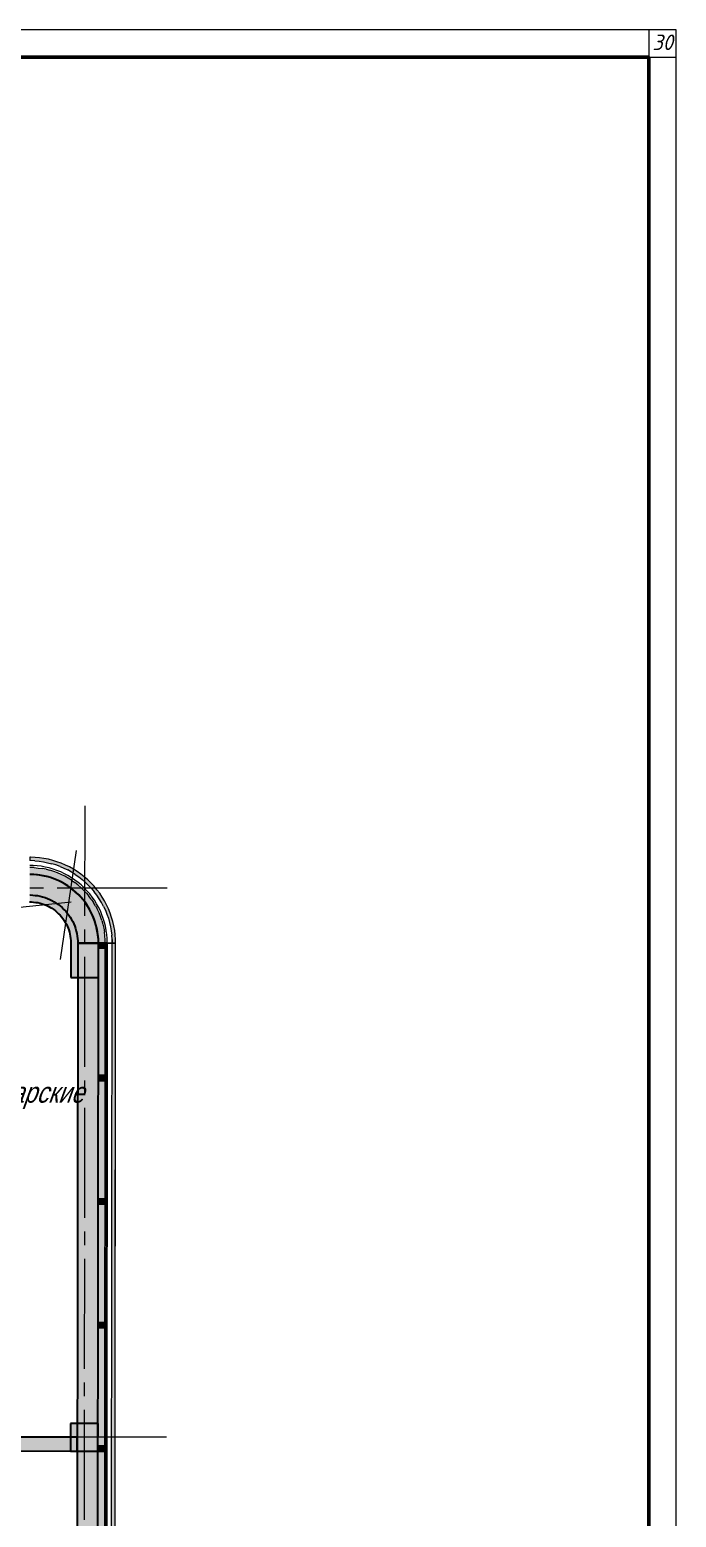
# Model space of a CAD drawing. Header units: millimetres. Extents: x 1949 to 134543, y 1145 to 48705.
# Drawn here: x 129837 to 134543, y 37869 to 48705 of the extents above; entities that cross this region are included whole.
import ezdxf

# ---------------------------------------------------------------- set-up
doc = ezdxf.new("R2010")
doc.units = ezdxf.units.MM
doc.linetypes.add('LTYPE_5', pattern=[1100, 800, -100, 100, -100])
doc.linetypes.add('штриховая', pattern=[0.75, 0.5, -0.25])
for name, color, linetype, lineweight, true_color in [('STANDARD', 18, 'Continuous', 25, 0x000000), ('Общий01', 18, 'Continuous', 13, 0x000000), ('Общий02', 18, 'Continuous', 18, 0x000000), ('Стена', 18, 'Continuous', 50, 0x000000)]:
    doc.layers.add(name, color=color, linetype=linetype, lineweight=lineweight, true_color=true_color)
doc.layers.add('АГПТ', color=7, linetype='Continuous')
doc.styles.add('ARIALUNICODEMS', font='ARIALUNI.ttf')
doc.styles.add('GOST-2.304_Type-B_italic', font='GOST_Common Italic.ttf')

# ---------------------------------------------------------------- blocks, each defined once
blk = doc.blocks.new('*U221')
at = {"lineweight": 0}
blk.add_lwpolyline([(-836, -5), (5, -5), (5, 1184), (-836, 1184)], close=True, dxfattribs=at)
at = {"color": 0, "linetype": 'Continuous', "lineweight": 50}
blk.add_lwpolyline([(-816, 1179), (0, 1179), (0, 0), (-816, 0)], close=True, dxfattribs=at)

msp = doc.modelspace()

# ---------------------------------------------------------------- hatches: boundary and pattern name
at = {"layer": 'Общий01', "linetype": 'Continuous', "lineweight": 5}
for points in [[(129837, 42652), (129842, 42652), (129873, 42651), (129905, 42648), (129936, 42644), (129967, 42637), (129997, 42630), (130027, 42621), (130057, 42610), (130086, 42598), (130114, 42584), (130141, 42569), (130168, 42552), (130194, 42534), (130218, 42514), (130242, 42494), (130265, 42472), (130286, 42449), (130306, 42425), (130325, 42400), (130343, 42374), (130359, 42347), (130374, 42319), (130387, 42291), (130399, 42261), (130409, 42232), (130417, 42201), (130425, 42171), (130430, 42140), (130434, 42109), (130436, 42077), (130436, 42051), (130461, 42051), (130461, 42078), (130459, 42111), (130455, 42144), (130449, 42176), (130442, 42208), (130433, 42239), (130422, 42270), (130410, 42300), (130396, 42330), (130381, 42359), (130364, 42387), (130346, 42414), (130326, 42440), (130305, 42466), (130283, 42489), (130259, 42512), (130234, 42534), (130209, 42554), (130182, 42573), (130154, 42590), (130125, 42606), (130096, 42620), (130066, 42633), (130035, 42644), (130004, 42654), (129972, 42662), (129940, 42668), (129908, 42673), (129875, 42676), (129842, 42677), (129837, 42677)], [(129837, 42552), (129841, 42552), (129867, 42551), (129893, 42549), (129919, 42545), (129945, 42540), (129970, 42533), (129995, 42526), (130020, 42517), (130044, 42507), (130068, 42495), (130090, 42482), (130113, 42468), (130134, 42453), (130155, 42437), (130174, 42420), (130193, 42402), (130211, 42383), (130228, 42363), (130244, 42342), (130258, 42320), (130272, 42298), (130284, 42274), (130295, 42251), (130305, 42226), (130313, 42202), (130321, 42176), (130326, 42151), (130331, 42125), (130334, 42099), (130336, 42073), (130336, 42051), (130386, 42051), (130386, 42075), (130384, 42104), (130380, 42133), (130376, 42161), (130369, 42189), (130361, 42217), (130352, 42244), (130341, 42271), (130329, 42297), (130315, 42322), (130301, 42347), (130284, 42371), (130267, 42394), (130249, 42416), (130229, 42437), (130208, 42457), (130187, 42476), (130164, 42494), (130140, 42510), (130116, 42525), (130091, 42539), (130065, 42552), (130038, 42563), (130011, 42573), (129984, 42582), (129956, 42589), (129928, 42594), (129899, 42598), (129870, 42601), (129842, 42602), (129837, 42602)], [(130336, 42051), (130336, 42056), (130336, 42082), (130333, 42108), (130330, 42134), (130325, 42159), (130318, 42185), (130311, 42210), (130306, 42222), (130302, 42235), (130292, 42259), (130280, 42282), (130267, 42305), (130254, 42327), (130239, 42349), (130222, 42369), (130205, 42389), (130187, 42408), (130168, 42426), (130148, 42443), (130127, 42459), (130105, 42473), (130083, 42487), (130060, 42499), (130036, 42510), (130012, 42520), (129987, 42529), (129962, 42536), (129936, 42542), (129911, 42546), (129885, 42549), (129858, 42551), (129837, 42552), (129836, 42352), (129850, 42351), (129865, 42350), (129881, 42348), (129896, 42346), (129912, 42342), (129927, 42338), (129942, 42333), (129956, 42327), (129970, 42320), (129984, 42313), (129998, 42305), (130011, 42296), (130023, 42286), (130035, 42276), (130047, 42265), (130058, 42254), (130068, 42242), (130078, 42230), (130087, 42217), (130095, 42204), (130103, 42190), (130109, 42176), (130116, 42161), (130118, 42154), (130121, 42147), (130126, 42132), (130129, 42116), (130132, 42101), (130134, 42085), (130136, 42070), (130136, 42054), (130136, 42051)], [(129837, 42402), (129840, 42402), (129858, 42401), (129876, 42399), (129894, 42397), (129912, 42393), (129930, 42389), (129948, 42384), (129965, 42377), (129982, 42370), (129998, 42362), (130014, 42353), (130030, 42343), (130045, 42333), (130059, 42322), (130073, 42310), (130086, 42297), (130099, 42283), (130110, 42269), (130121, 42255), (130132, 42240), (130141, 42224), (130150, 42208), (130157, 42191), (130164, 42174), (130170, 42157), (130175, 42139), (130179, 42121), (130183, 42103), (130185, 42085), (130186, 42067), (130186, 42051), (130336, 42051), (130336, 42073), (130334, 42099), (130331, 42125), (130326, 42151), (130321, 42176), (130313, 42202), (130305, 42226), (130295, 42251), (130284, 42274), (130272, 42298), (130258, 42320), (130244, 42342), (130228, 42363), (130211, 42383), (130193, 42402), (130174, 42420), (130155, 42437), (130134, 42453), (130113, 42468), (130090, 42482), (130068, 42495), (130044, 42507), (130020, 42517), (129995, 42526), (129970, 42533), (129945, 42540), (129919, 42545), (129893, 42549), (129867, 42551), (129841, 42552), (129837, 42552)], [(130136, 42051), (130136, 41801), (130336, 41801), (130336, 42051)], [(130186, 42051), (130173, 24851), (130323, 24851), (130336, 42051)], [(130336, 42051), (130323, 24851), (130373, 24851), (130386, 42051)], [(130436, 42051), (130423, 24851), (130448, 24851), (130461, 42051)], [(130133, 38351), (130333, 38351), (130334, 38551), (130134, 38551)]]:
    msp.add_hatch(color=252, dxfattribs=at).paths.add_polyline_path(points)
at = {"layer": 'Общий02', "linetype": 'Continuous', "lineweight": 5}
for points in [[(130336, 42051), (130336, 42016), (130401, 42016), (130401, 42051)], [(130336, 41086), (130335, 41051), (130400, 41051), (130401, 41086)], [(130335, 40186), (130335, 40151), (130400, 40151), (130400, 40186)], [(130334, 39286), (130334, 39251), (130399, 39251), (130399, 39286)], [(130333, 38386), (130333, 38351), (130398, 38351), (130398, 38386)]]:
    msp.add_hatch(color=252, dxfattribs=at).paths.add_polyline_path(points)
at = {"layer": 'Стена', "linetype": 'Continuous', "lineweight": 5}
msp.add_hatch(color=252, dxfattribs=at).paths.add_polyline_path([(130183, 38451), (126333, 38454), (126333, 38354), (130183, 38351)])

# ---------------------------------------------------------------- linework, layer by layer
at = {"layer": 'STANDARD', "color": 252, "linetype": 'Continuous', "lineweight": 5}
msp.add_line((121970, 41521), (130137, 42351), dxfattribs=at)
at = {"layer": 'АГПТ', "lineweight": 15}
msp.add_lwpolyline([(134343, 48505), (134543, 48505), (134543, 48705), (134343, 48705)], close=True, dxfattribs=at)
at = {"layer": 'Общий01', "color": 252, "linetype": 'LTYPE_5', "lineweight": 5}
for p, q in [((130237, 43051), (130211, 9551)), ((130837, 42451), (103017, 42473)), ((130833, 38451), (103013, 38473))]:
    msp.add_line(p, q, dxfattribs=at)
at = {"layer": 'Общий01', "color": 252, "linetype": 'Continuous', "lineweight": 13}
for p, q in [((129842, 42677), (129837, 42677)), ((129837, 42677), (129837, 42677)), ((129837, 42677), (129837, 42652)), ((129842, 42652), (129837, 42652)), ((129842, 42602), (129837, 42602)), ((129875, 42676), (129842, 42677)), ((129873, 42651), (129842, 42652)), ((129870, 42601), (129842, 42602)), ((129870, 42601), (129899, 42598)), ((129873, 42651), (129905, 42648)), ((129908, 42673), (129875, 42676)), ((129899, 42598), (129928, 42594)), ((129905, 42648), (129936, 42644)), ((129940, 42668), (129908, 42673)), ((129956, 42589), (129928, 42594)), ((129936, 42644), (129967, 42637)), ((129972, 42662), (129940, 42668)), ((129956, 42589), (129984, 42582)), ((129967, 42637), (129997, 42630)), ((130004, 42654), (129972, 42662)), ((130027, 42621), (129997, 42630)), ((130035, 42644), (130004, 42654)), ((130057, 42610), (130027, 42621)), ((130066, 42633), (130035, 42644)), ((130057, 42610), (130086, 42598)), ((130096, 42620), (130066, 42633)), ((130086, 42598), (130114, 42584)), ((130125, 42606), (130096, 42620)), ((130154, 42590), (130125, 42606)), ((130182, 42573), (130154, 42590)), ((129837, 42552), (129841, 42552)), ((129841, 42552), (129867, 42551)), ((129867, 42551), (129893, 42549)), ((129893, 42549), (129919, 42545)), ((129919, 42545), (129945, 42540)), ((129945, 42540), (129970, 42533)), ((129970, 42533), (129995, 42526)), ((130011, 42573), (129984, 42582)), ((129995, 42526), (130020, 42517)), ((130038, 42563), (130011, 42573)), ((130020, 42517), (130044, 42507)), ((130065, 42552), (130038, 42563)), ((130044, 42507), (130068, 42495)), ((130091, 42539), (130065, 42552)), ((130068, 42495), (130090, 42482)), ((130090, 42482), (130113, 42468)), ((130116, 42525), (130091, 42539)), ((130141, 42569), (130114, 42584)), ((130140, 42510), (130116, 42525)), ((130140, 42510), (130164, 42494)), ((130168, 42552), (130141, 42569)), ((130187, 42476), (130164, 42494)), ((130168, 42552), (130194, 42534)), ((130209, 42554), (130182, 42573)), ((130194, 42534), (130218, 42514)), ((130234, 42534), (130209, 42554)), ((130218, 42514), (130242, 42494)), ((130259, 42512), (130234, 42534)), ((130265, 42472), (130242, 42494)), ((130283, 42489), (130259, 42512)), ((130305, 42466), (130283, 42489)), ((130113, 42468), (130134, 42453)), ((130134, 42453), (130155, 42437)), ((130155, 42437), (130174, 42420)), ((130174, 42420), (130193, 42402)), ((130187, 42476), (130208, 42457)), ((130193, 42402), (130211, 42383)), ((130208, 42457), (130229, 42437)), ((130211, 42383), (130228, 42363)), ((130229, 42437), (130249, 42416)), ((130249, 42416), (130267, 42394)), ((130265, 42472), (130286, 42449)), ((130284, 42371), (130267, 42394)), ((130284, 42371), (130301, 42347)), ((130286, 42449), (130306, 42425)), ((130326, 42440), (130305, 42466)), ((130325, 42400), (130306, 42425)), ((130343, 42374), (130325, 42400)), ((130346, 42414), (130326, 42440)), ((130359, 42347), (130343, 42374)), ((130364, 42387), (130346, 42414)), ((130381, 42359), (130364, 42387)), ((130228, 42363), (130244, 42342)), ((130244, 42342), (130258, 42320)), ((130258, 42320), (130272, 42298)), ((130272, 42298), (130284, 42274)), ((130284, 42274), (130295, 42251)), ((130315, 42322), (130301, 42347)), ((130315, 42322), (130329, 42297)), ((130341, 42271), (130329, 42297)), ((130352, 42244), (130341, 42271)), ((130374, 42319), (130359, 42347)), ((130374, 42319), (130387, 42291)), ((130396, 42330), (130381, 42359)), ((130387, 42291), (130399, 42261)), ((130410, 42300), (130396, 42330)), ((130422, 42270), (130410, 42300)), ((130433, 42239), (130422, 42270)), ((130295, 42251), (130305, 42226)), ((130305, 42226), (130313, 42202)), ((130313, 42202), (130321, 42176)), ((130321, 42176), (130326, 42151)), ((130361, 42217), (130352, 42244)), ((130361, 42217), (130369, 42189)), ((130369, 42189), (130376, 42161)), ((130376, 42161), (130380, 42133)), ((130399, 42261), (130409, 42232)), ((130409, 42232), (130417, 42201)), ((130417, 42201), (130425, 42171)), ((130425, 42171), (130430, 42140)), ((130442, 42208), (130433, 42239)), ((130449, 42176), (130442, 42208)), ((130455, 42144), (130449, 42176)), ((130336, 42051), (130323, 24851)), ((130326, 42151), (130331, 42125)), ((130331, 42125), (130334, 42099)), ((130334, 42099), (130336, 42073)), ((130336, 42073), (130336, 42051)), ((130336, 42051), (130436, 42051)), ((130336, 42051), (130336, 42051)), ((130386, 42051), (130336, 42051)), ((130373, 24851), (130386, 42051)), ((130384, 42104), (130380, 42133)), ((130386, 42075), (130384, 42104)), ((130386, 42051), (130386, 42075)), ((130386, 42051), (130386, 42051)), ((130386, 42051), (130386, 42051)), ((130436, 42051), (130386, 42051)), ((130423, 24851), (130436, 42051)), ((130430, 42140), (130434, 42109)), ((130436, 42077), (130434, 42109)), ((130436, 42077), (130436, 42051)), ((130436, 42051), (130436, 42077)), ((130436, 42051), (130436, 42051)), ((130436, 42051), (130461, 42051)), ((130436, 42051), (130436, 42051)), ((130461, 42051), (130436, 42051)), ((130448, 24851), (130461, 42051)), ((130459, 42111), (130455, 42144)), ((130461, 42078), (130459, 42111)), ((130461, 42051), (130461, 42078)), ((130461, 42051), (130461, 42051))]:
    msp.add_line(p, q, dxfattribs=at)
at = {"layer": 'Общий01', "color": 252, "linetype": 'Continuous', "lineweight": 25}
for p, q in [((129841, 42552), (129837, 42552)), ((129858, 42551), (129837, 42552)), ((129867, 42551), (129841, 42552)), ((129885, 42549), (129858, 42551)), ((129893, 42549), (129867, 42551)), ((129911, 42546), (129885, 42549)), ((129919, 42545), (129893, 42549)), ((129936, 42542), (129911, 42546)), ((129945, 42540), (129919, 42545)), ((129962, 42536), (129936, 42542)), ((129970, 42533), (129945, 42540)), ((129987, 42529), (129962, 42536)), ((129995, 42526), (129970, 42533)), ((130012, 42520), (129987, 42529)), ((130020, 42517), (129995, 42526)), ((130036, 42510), (130012, 42520)), ((130044, 42507), (130020, 42517)), ((130060, 42499), (130036, 42510)), ((130068, 42495), (130044, 42507)), ((130083, 42487), (130060, 42499)), ((130090, 42482), (130068, 42495)), ((130105, 42473), (130083, 42487)), ((130113, 42468), (130090, 42482)), ((129837, 42402), (129840, 42402)), ((129840, 42402), (129858, 42401)), ((129858, 42401), (129876, 42399)), ((129876, 42399), (129894, 42397)), ((129894, 42397), (129912, 42393)), ((129912, 42393), (129930, 42389)), ((129930, 42389), (129948, 42384)), ((129948, 42384), (129965, 42377)), ((129965, 42377), (129982, 42370)), ((130127, 42459), (130105, 42473)), ((130134, 42453), (130113, 42468)), ((130148, 42443), (130127, 42459)), ((130155, 42437), (130134, 42453)), ((130168, 42426), (130148, 42443)), ((130174, 42420), (130155, 42437)), ((130187, 42408), (130168, 42426)), ((130193, 42402), (130174, 42420)), ((130205, 42389), (130187, 42408)), ((130211, 42383), (130193, 42402)), ((130222, 42369), (130205, 42389)), ((130228, 42363), (130211, 42383)), ((129836, 42352), (129850, 42351)), ((129850, 42351), (129865, 42350)), ((129865, 42350), (129881, 42348)), ((129881, 42348), (129896, 42346)), ((129896, 42346), (129912, 42342)), ((129912, 42342), (129927, 42338)), ((129927, 42338), (129942, 42333)), ((129942, 42333), (129956, 42327)), ((129956, 42327), (129970, 42320)), ((129970, 42320), (129984, 42313)), ((129982, 42370), (129998, 42362)), ((129984, 42313), (129998, 42305)), ((129998, 42362), (130014, 42353)), ((129998, 42305), (130011, 42296)), ((130011, 42296), (130023, 42286)), ((130014, 42353), (130030, 42343)), ((130023, 42286), (130035, 42276)), ((130030, 42343), (130045, 42333)), ((130035, 42276), (130047, 42265)), ((130045, 42333), (130059, 42322)), ((130047, 42265), (130058, 42254)), ((130059, 42322), (130073, 42310)), ((130073, 42310), (130086, 42297)), ((130086, 42297), (130099, 42283)), ((130099, 42283), (130110, 42269)), ((130110, 42269), (130121, 42255)), ((130239, 42349), (130222, 42369)), ((130244, 42342), (130228, 42363)), ((130254, 42327), (130239, 42349)), ((130258, 42320), (130244, 42342)), ((130267, 42305), (130254, 42327)), ((130272, 42298), (130258, 42320)), ((130280, 42282), (130267, 42305)), ((130284, 42274), (130272, 42298)), ((130292, 42259), (130280, 42282)), ((130295, 42251), (130284, 42274)), ((130058, 42254), (130068, 42242)), ((130068, 42242), (130078, 42230)), ((130078, 42230), (130087, 42217)), ((130087, 42217), (130095, 42204)), ((130095, 42204), (130103, 42190)), ((130103, 42190), (130109, 42176)), ((130109, 42176), (130116, 42161)), ((130116, 42161), (130121, 42147)), ((130121, 42255), (130132, 42240)), ((130132, 42240), (130141, 42224)), ((130141, 42224), (130150, 42208)), ((130150, 42208), (130157, 42191)), ((130157, 42191), (130164, 42174)), ((130164, 42174), (130170, 42157)), ((130170, 42157), (130175, 42139)), ((130302, 42235), (130292, 42259)), ((130305, 42226), (130295, 42251)), ((130311, 42210), (130302, 42235)), ((130313, 42202), (130305, 42226)), ((130318, 42185), (130311, 42210)), ((130321, 42176), (130313, 42202)), ((130325, 42159), (130318, 42185)), ((130326, 42151), (130321, 42176)), ((130330, 42134), (130325, 42159)), ((130121, 42147), (130126, 42132)), ((130126, 42132), (130129, 42116)), ((130129, 42116), (130132, 42101)), ((130132, 42101), (130134, 42085)), ((130134, 42085), (130136, 42070)), ((130136, 42070), (130136, 42054)), ((130136, 42054), (130136, 42051)), ((130136, 42051), (130136, 41801)), ((130136, 42051), (130136, 42051)), ((130186, 42051), (130173, 24851)), ((130175, 42139), (130179, 42121)), ((130179, 42121), (130183, 42103)), ((130183, 42103), (130185, 42085)), ((130185, 42085), (130186, 42067)), ((130186, 42067), (130186, 42051)), ((130186, 42051), (130186, 42051)), ((130336, 42051), (130186, 42051)), ((130186, 42051), (130336, 42051)), ((130323, 24851), (130336, 42051)), ((130331, 42125), (130326, 42151)), ((130333, 42108), (130330, 42134)), ((130334, 42099), (130331, 42125)), ((130336, 42082), (130333, 42108)), ((130336, 42073), (130334, 42099)), ((130336, 42056), (130336, 42082)), ((130336, 42051), (130336, 42073)), ((130336, 42051), (130336, 42056)), ((130336, 42051), (130336, 42051)), ((130336, 41801), (130336, 42051)), ((130336, 42051), (130336, 42051)), ((130136, 41801), (130336, 41801)), ((130134, 38551), (130133, 38351)), ((130334, 38551), (130134, 38551)), ((130333, 38351), (130334, 38551)), ((130133, 38351), (130333, 38351))]:
    msp.add_line(p, q, dxfattribs=at)
at = {"layer": 'Общий01', "color": 252, "linetype": 'Continuous', "lineweight": 5}
msp.add_line((130459, 39401), (130461, 41401), dxfattribs=at)
at = {"layer": 'Общий02', "color": 252, "linetype": 'Continuous', "lineweight": 13}
for p, q in [((130061, 41933), (130177, 42725)), ((130177, 42725), (130177, 42725)), ((129861, 42616), (129837, 42617)), ((129891, 42614), (129861, 42616)), ((129920, 42611), (129891, 42614)), ((129949, 42605), (129920, 42611)), ((129978, 42599), (129949, 42605)), ((130007, 42591), (129978, 42599)), ((130035, 42581), (130007, 42591)), ((129837, 42552), (129858, 42551)), ((129858, 42551), (129885, 42549)), ((129885, 42549), (129911, 42546)), ((129911, 42546), (129936, 42542)), ((129936, 42542), (129962, 42536)), ((129962, 42536), (129987, 42529)), ((129987, 42529), (130012, 42520)), ((130012, 42520), (130036, 42510)), ((130062, 42570), (130035, 42581)), ((130036, 42510), (130060, 42499)), ((130060, 42499), (130083, 42487)), ((130089, 42557), (130062, 42570)), ((130083, 42487), (130105, 42473)), ((130115, 42543), (130089, 42557)), ((130140, 42528), (130115, 42543)), ((130165, 42511), (130140, 42528)), ((130188, 42494), (130165, 42511)), ((130211, 42475), (130188, 42494)), ((130105, 42473), (130127, 42459)), ((130127, 42459), (130148, 42443)), ((130148, 42443), (130168, 42426)), ((130168, 42426), (130187, 42408)), ((130187, 42408), (130205, 42389)), ((130205, 42389), (130222, 42369)), ((130233, 42454), (130211, 42475)), ((130253, 42433), (130233, 42454)), ((130273, 42411), (130253, 42433)), ((130291, 42387), (130273, 42411)), ((130308, 42363), (130291, 42387)), ((130222, 42369), (130239, 42349)), ((130239, 42349), (130254, 42327)), ((130254, 42327), (130267, 42305)), ((130267, 42305), (130280, 42282)), ((130280, 42282), (130292, 42259)), ((130323, 42338), (130308, 42363)), ((130338, 42312), (130323, 42338)), ((130351, 42286), (130338, 42312)), ((130362, 42258), (130351, 42286)), ((130292, 42259), (130302, 42235)), ((130302, 42235), (130311, 42210)), ((130311, 42210), (130318, 42185)), ((130318, 42185), (130325, 42159)), ((130325, 42159), (130330, 42134)), ((130372, 42231), (130362, 42258)), ((130381, 42202), (130372, 42231)), ((130388, 42174), (130381, 42202)), ((130394, 42144), (130388, 42174)), ((130323, 24851), (130336, 42051)), ((130336, 42051), (130323, 24851)), ((130330, 42134), (130333, 42108)), ((130333, 42108), (130336, 42082)), ((130336, 42082), (130336, 42056)), ((130336, 42056), (130336, 42051)), ((130336, 42051), (130386, 42051)), ((130336, 42051), (130336, 42051)), ((130400, 42051), (130336, 42051)), ((130336, 42051), (130336, 42051)), ((130336, 42051), (130400, 42051)), ((130386, 42051), (130373, 24851)), ((130386, 42051), (130386, 42051)), ((130388, 24851), (130401, 42051)), ((130398, 42115), (130394, 42144)), ((130400, 42086), (130398, 42115)), ((130401, 42056), (130400, 42086)), ((130401, 42051), (130401, 42056)), ((130401, 42051), (130401, 42051))]:
    msp.add_line(p, q, dxfattribs=at)
at = {"layer": 'Общий02', "color": 252, "linetype": 'Continuous', "lineweight": 25}
for p, q in [((130336, 42051), (130336, 42016)), ((130401, 42051), (130336, 42051)), ((130388, 24851), (130401, 42051)), ((130401, 42016), (130401, 42051)), ((130336, 42016), (130401, 42016)), ((130336, 41086), (130335, 41051)), ((130401, 41086), (130336, 41086)), ((130400, 41051), (130401, 41086)), ((130335, 41051), (130400, 41051)), ((130335, 40186), (130335, 40151)), ((130400, 40186), (130335, 40186)), ((130335, 40151), (130400, 40151)), ((130400, 40151), (130400, 40186)), ((130334, 39286), (130334, 39251)), ((130399, 39286), (130334, 39286)), ((130334, 39251), (130399, 39251)), ((130399, 39251), (130399, 39286)), ((130333, 38386), (130333, 38351)), ((130398, 38386), (130333, 38386)), ((130398, 38351), (130398, 38386)), ((130333, 38351), (130398, 38351))]:
    msp.add_line(p, q, dxfattribs=at)
at = {"layer": 'Стена', "color": 252, "linetype": 'Continuous', "lineweight": 25}
for p, q in [((130183, 38451), (126333, 38454)), ((130183, 38351), (130183, 38451)), ((126333, 38354), (130183, 38351))]:
    msp.add_line(p, q, dxfattribs=at)

# ---------------------------------------------------------------- block references
at = {"xscale": 40, "yscale": 40, "zscale": 40}
msp.add_blockref('*U221', (134343, 1345), dxfattribs=at)

# ---------------------------------------------------------------- texts
at = {"layer": 'АГПТ', "color": 1, "linetype": 'штриховая', "lineweight": 15, "insert": (134370, 48670), "char_height": 112.5, "width": 606.26, "attachment_point": 1, "style": 'GOST-2.304_Type-B_italic'}
msp.add_mtext('{\\C0;30}', dxfattribs=at)
at = {"layer": 'Общий01', "color": 252, "linetype": 'Continuous', "lineweight": 5, "style": 'ARIALUNICODEMS', "oblique": 20, "width": 0.8}
msp.add_text('Лекционно-семинарские ', height=150, rotation=359.9547, dxfattribs=at).set_placement((128325, 40890))

doc.saveas('drawing.dxf')
